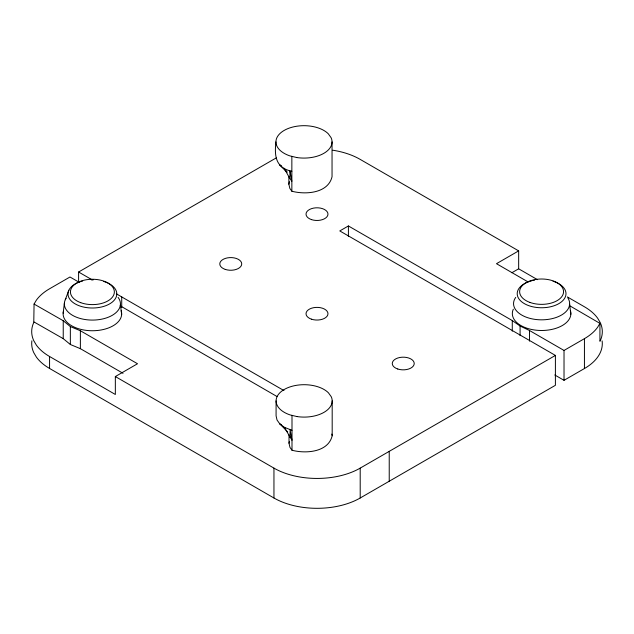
<?xml version="1.0" encoding="UTF-8"?>
<svg xmlns="http://www.w3.org/2000/svg" width="634" height="634" viewBox="0 0 634 634"><rect width="100%" height="100%" fill="white"/><g stroke="black" fill="none" stroke-linecap="round" stroke-linejoin="round"><path stroke-width="0.95" d="M291.854 171.299L289.968 170.847L291.854 181.261L289.833 178.447L289.968 170.847C275.37 166.813 274.387 155.314 275.941 141.889M63.146 313.212L64.367 303.274M332.042 141.889L332.042 176.743C328.158 193.33 305.588 194.868 291.854 191.222L289.833 188.401L288.874 184.209L289.445 181.696M332.184 400.902L332.184 435.756C328.309 452.343 305.731 453.881 291.997 450.235L289.976 447.414L289.017 443.221L289.397 441.549M65.302 299.692L68.837 290.277M34.07 304.066L63.234 320.725L70.35 326.573L80.375 330.742L137.515 363.75L115.34 376.548L115.34 394.475L49.563 356.498A60.983 35.211 0 0 1 36.344 345.078L33.776 340.712A60.983 35.211 0 0 1 33.776 322.492L34.07 304.066L36.344 300.199A60.983 35.211 0 0 1 49.563 288.779L69.978 276.995L79.226 282.336M569.34 305.54L599.93 323.372L597.656 327.231A60.983 35.211 0 0 1 584.437 338.659L564.022 350.443L529.525 330.52L520.086 326.019L512.28 320.566L348.407 225.958L339.784 230.934L555.4 355.42L555.4 385.298L360.199 497.999A60.983 35.211 0 0 1 273.951 497.999L49.563 368.449A60.983 35.211 0 0 1 36.344 357.029L33.776 352.662A60.983 35.211 0 0 1 31.89 340.791M78.6 282.613L78.6 272.018L273.801 159.316A60.983 35.211 0 0 1 276.289 157.961M537.45 279.665L518.66 268.808L518.66 250.882L496.485 263.689L528.043 281.916M511.836 272.747L518.66 268.808M115.34 376.548L273.951 468.122A60.983 35.211 0 0 0 360.199 468.122L555.4 355.42M554.774 374.971L564.022 380.321L584.437 368.536A60.983 35.211 0 0 0 602.11 340.87M291.997 430.312L284.301 427.292L279.84 423.932L277.034 420.033L276.083 415.841L276.083 400.902M34.07 321.993L63.234 338.651L70.35 344.5L80.375 348.668L123.02 373.299M281.385 165.775L279.697 164.919L286.909 172.25M281.528 424.788L279.84 423.932L287.709 431.936M518.66 250.882L360.049 159.316A60.983 35.211 0 0 0 332.715 150.203M567.351 296.926L584.437 306.785A60.983 35.211 0 0 1 597.656 318.213L600.224 322.571A60.983 35.211 0 0 1 600.224 340.799L599.93 341.298L599.93 323.372M78.6 272.018L92.128 279.824M116.648 293.986L283.969 390.584M277.058 396.551L120.159 305.778M285.926 170.514L287.107 172.012M285.474 428.782L284.301 427.292L291.997 440.273L290.11 429.86L289.976 437.46L289.595 435.78M284.151 168.279L289.833 178.447M331.804 434.076L332.184 435.756M569.633 304.241L570.854 314.226M120.436 304.486L121.649 314.472M584.437 338.659L584.437 368.536M564.022 350.443L564.022 380.321M529.525 330.52L529.525 341.124M520.086 326.019L520.086 335.655M512.28 320.566L512.28 331.17M389.228 451.36L389.228 481.238M360.199 468.122L360.199 497.999M348.407 225.958L348.407 236.553M291.997 415.373L291.997 450.235M291.854 156.36L291.854 191.222M289.017 435.075L289.017 443.221M288.874 176.965L288.874 184.209M273.951 468.122L273.951 497.999M121.72 296.91L121.72 307.514M80.375 330.742L80.375 348.668M70.35 326.573L70.35 344.5M63.234 320.725L63.234 338.651M49.563 356.498L49.563 368.449M121.165 310.7A29.275 16.904 0 0 1 92.944 330.742A29.275 16.904 0 0 1 63.455 311.326M118.114 297.409A28.054 16.199 0 0 1 93.238 320.075A28.054 16.199 0 0 1 66.063 298.305M103.794 281.472A24.393 14.083 0 0 1 112.028 302.291A24.393 14.083 0 0 1 75.153 303.884A24.393 14.083 0 0 1 77.911 282.59M78.656 282.288A24.393 14.083 0 0 1 82.642 281.013M91.486 279.848A24.393 14.083 0 0 1 93.309 279.848M567.898 297.996A28.054 16.199 0 0 1 541.024 319.829A28.054 16.199 0 0 1 515.727 297.378M552.999 281.227A24.393 14.083 0 0 1 560.091 302.862A24.393 14.083 0 0 1 521.972 302.038A24.393 14.083 0 0 1 531.847 280.767M532.687 280.569A24.393 14.083 0 0 1 534.414 280.22M570.362 310.454A29.275 16.904 0 0 1 540.509 330.48A29.275 16.904 0 0 1 513.326 309.218M296.728 157.533L289.968 155.909A28.054 16.199 0 0 1 284.151 130.43A28.054 16.199 0 0 1 328.285 133.79L331.091 137.697A28.054 16.199 0 0 1 296.728 157.533M296.87 416.546L290.11 414.921A28.054 16.199 0 0 1 284.301 389.442A28.054 16.199 0 0 1 328.428 392.803L331.233 396.71A28.054 16.199 0 0 1 296.87 416.546M80.716 302.664A21.952 12.672 0 0 0 114.342 292.409A21.952 12.672 0 0 0 82.143 280.727A21.952 12.672 0 0 0 80.716 302.664M529.921 302.418A21.952 12.672 0 0 0 563.539 292.155A21.952 12.672 0 0 0 531.34 280.474A21.952 12.672 0 0 0 529.921 302.418M311.508 319.203A10.976 6.34 0 0 0 327.976 313.719A10.976 6.34 0 0 0 311.508 308.227A10.976 6.34 0 0 0 311.508 319.203M397.756 369.004A10.976 6.34 0 0 0 414.224 363.512A10.976 6.34 0 0 0 397.756 358.02A10.976 6.34 0 0 0 397.756 369.004M311.508 219.618A10.976 6.34 0 0 0 327.976 214.126A10.976 6.34 0 0 0 311.508 208.641A10.976 6.34 0 0 0 311.508 219.618M225.268 269.41A10.976 6.34 0 0 0 241.728 263.926A10.976 6.34 0 0 0 225.268 258.434A10.976 6.34 0 0 0 225.268 269.41"/></g></svg>
